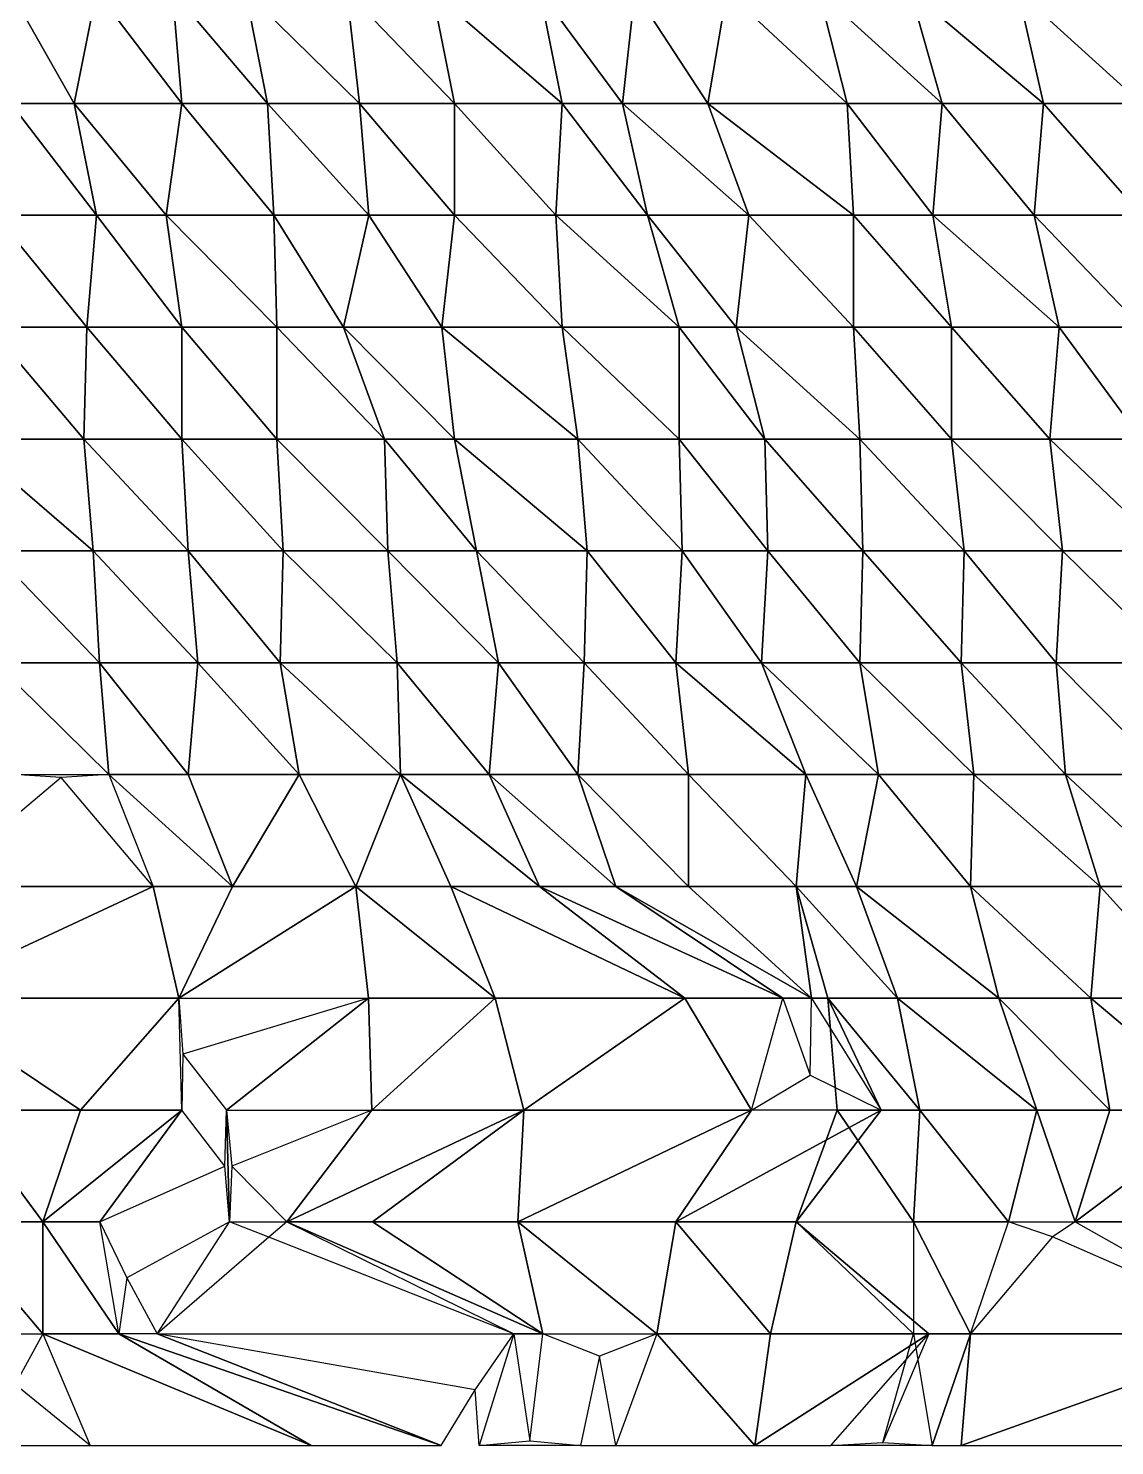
# Model space of a CAD drawing. Header units: metres. Extents: x -317 to 276, y -240 to 234.
# Drawn here: x -43.5 to 14.7, y -240 to -164 of the extents above; entities that cross this region are included whole.
import ezdxf

# ---------------------------------------------------------------- set-up
doc = ezdxf.new("R2010")
doc.units = ezdxf.units.M

msp = doc.modelspace()

# ---------------------------------------------------------------- linework, layer by layer
for points in [[(-44.453033, -162, -486.99585), (-41.04886, -168, -493.27948), (-39.86438, -162, -491.11133), (-39.86428, -161.9999, -491.11124)], [(-44.453033, -162, -486.99585), (-44.453033, -168, -486.99585), (-41.04886, -168, -493.27948), (-41.04876, -167.9999, -493.2794)], [(-39.86438, -162, -491.11133), (-41.04886, -168, -493.27948), (-35.275726, -168, -495.22684), (-35.275627, -167.9999, -495.22675)], [(-39.86438, -162, -491.11133), (-35.275726, -168, -495.22684), (-35.783356, -162, -496.15604), (-35.783257, -161.9999, -496.15594)], [(-35.783356, -162, -496.15604), (-30.687042, -168, -499.34235), (-31.871521, -162, -501.5105), (-31.871422, -161.9999, -501.5104)], [(-35.783356, -162, -496.15604), (-35.275726, -168, -495.22684), (-30.687042, -168, -499.34235), (-30.686943, -167.9999, -499.34225)], [(-31.871521, -162, -501.5105), (-25.75998, -168, -502.83838), (-26.436798, -162, -504.0773), (-26.436699, -161.9999, -504.0772)], [(-31.871521, -162, -501.5105), (-30.687042, -168, -499.34235), (-25.75998, -168, -502.83838), (-25.75988, -167.9999, -502.8383)], [(-26.436798, -162, -504.0773), (-20.663696, -168, -506.02466), (-21.848175, -162, -508.1928), (-21.848076, -161.9999, -508.19272)], [(-26.436798, -162, -504.0773), (-25.75998, -168, -502.83838), (-20.663696, -168, -506.02466), (-20.663597, -167.9999, -506.02457)], [(-21.848175, -162, -508.1928), (-14.890564, -168, -507.972), (-16.075043, -162, -510.14014), (-16.074944, -161.9999, -510.14005)], [(-21.848175, -162, -508.1928), (-20.663696, -168, -506.02466), (-14.890564, -168, -507.972), (-14.890464, -167.9999, -507.9719)], [(-16.075043, -162, -510.14014), (-11.655579, -168, -514.56537), (-10.978729, -162, -513.3264), (-10.978629, -161.9999, -513.3263)], [(-16.075043, -162, -510.14014), (-14.890564, -168, -507.972), (-11.655579, -168, -514.56537), (-11.655478, -167.9999, -514.56525)], [(-10.978729, -162, -513.3264), (-11.655579, -168, -514.56537), (-7.066956, -168, -518.68085), (-7.066855, -167.9999, -518.6807)], [(-10.978729, -162, -513.3264), (-7.066956, -168, -518.68085), (-6.051697, -162, -516.82245), (-6.051597, -161.9999, -516.8223)], [(-6.051697, -162, -516.82245), (-7.066956, -168, -518.68085), (0.398285, -168, -517.5309), (0.398385, -167.9999, -517.53076)], [(-6.051697, -162, -516.82245), (0.398285, -168, -517.5309), (-1.124603, -162, -520.3185), (-1.124503, -161.9999, -520.31836)], [(-1.124603, -162, -520.3185), (5.494568, -168, -520.71716), (3.80249, -162, -523.8145), (3.80259, -161.9999, -523.8144)], [(-1.124603, -162, -520.3185), (0.398285, -168, -517.5309), (5.494568, -168, -520.71716), (5.494668, -167.9999, -520.71704)], [(3.80249, -162, -523.8145), (10.929291, -168, -523.28394), (9.575623, -162, -525.76184), (9.575723, -161.9999, -525.7617)], [(3.80249, -162, -523.8145), (5.494568, -168, -520.71716), (10.929291, -168, -523.28394), (10.929391, -167.9999, -523.2838)], [(9.575623, -162, -525.76184), (16.194794, -168, -526.1605), (15.010315, -162, -528.3287), (15.010415, -161.9999, -528.32855)], [(9.575623, -162, -525.76184), (10.929291, -168, -523.28394), (16.194794, -168, -526.1605), (16.194893, -167.9999, -526.1604)], [(-44.453033, -168, -486.99585), (-45.299072, -174, -488.54453), (-39.86438, -174, -491.11133), (-39.86428, -173.9999, -491.11124)], [(-44.453033, -168, -486.99585), (-39.86438, -174, -491.11133), (-41.04886, -168, -493.27948), (-41.04876, -167.9999, -493.2794)], [(-41.04886, -168, -493.27948), (-36.121765, -174, -496.7755), (-35.275726, -168, -495.22684), (-35.275627, -167.9999, -495.22675)], [(-41.04886, -168, -493.27948), (-39.86438, -174, -491.11133), (-36.121765, -174, -496.7755), (-36.121666, -173.9999, -496.77542)], [(-35.275726, -168, -495.22684), (-36.121765, -174, -496.7755), (-30.348633, -174, -498.72287), (-30.348534, -173.9999, -498.72278)], [(-35.275726, -168, -495.22684), (-30.348633, -174, -498.72287), (-30.687042, -168, -499.34235), (-30.686943, -167.9999, -499.34225)], [(-30.687042, -168, -499.34235), (-25.25235, -174, -501.90915), (-25.75998, -168, -502.83838), (-25.75988, -167.9999, -502.8383)], [(-30.687042, -168, -499.34235), (-30.348633, -174, -498.72287), (-25.25235, -174, -501.90915), (-25.25225, -173.9999, -501.90906)], [(-25.75998, -168, -502.83838), (-20.663696, -174, -506.02466), (-20.663696, -168, -506.02466), (-20.663597, -167.9999, -506.02457)], [(-25.75998, -168, -502.83838), (-25.25235, -174, -501.90915), (-20.663696, -174, -506.02466), (-20.663597, -173.9999, -506.02457)], [(-20.663696, -168, -506.02466), (-15.229004, -174, -508.59146), (-14.890564, -168, -507.972), (-14.890464, -167.9999, -507.9719)], [(-20.663696, -168, -506.02466), (-20.663696, -174, -506.02466), (-15.229004, -174, -508.59146), (-15.228904, -173.9999, -508.59137)], [(-14.890564, -168, -507.972), (-15.229004, -174, -508.59146), (-10.30191, -174, -512.08746), (-10.30181, -173.9999, -512.08734)], [(-14.890564, -168, -507.972), (-10.30191, -174, -512.08746), (-11.655579, -168, -514.56537), (-11.655478, -167.9999, -514.56525)], [(-11.655579, -168, -514.56537), (-4.867218, -174, -514.6543), (-7.066956, -168, -518.68085), (-7.066855, -167.9999, -518.6807)], [(-11.655579, -168, -514.56537), (-10.30191, -174, -512.08746), (-4.867218, -174, -514.6543), (-4.867118, -173.9999, -514.6542)], [(-7.066956, -168, -518.68085), (0.736694, -174, -516.9114), (0.398285, -168, -517.5309), (0.398385, -167.9999, -517.53076)], [(-7.066956, -168, -518.68085), (-4.867218, -174, -514.6543), (0.736694, -174, -516.9114), (0.736794, -173.9999, -516.91125)], [(0.398285, -168, -517.5309), (4.986938, -174, -521.64636), (5.494568, -168, -520.71716), (5.494668, -167.9999, -520.71704)], [(0.398285, -168, -517.5309), (0.736694, -174, -516.9114), (4.986938, -174, -521.64636), (4.987039, -173.9999, -521.64624)], [(5.494568, -168, -520.71716), (4.986938, -174, -521.64636), (10.421661, -174, -524.21313), (10.421762, -173.9999, -524.213)], [(5.494568, -168, -520.71716), (10.421661, -174, -524.21313), (10.929291, -168, -523.28394), (10.929391, -167.9999, -523.2838)], [(10.929291, -168, -523.28394), (10.421661, -174, -524.21313), (16.194794, -174, -526.1605), (16.194893, -173.9999, -526.1604)], [(10.929291, -168, -523.28394), (16.194794, -174, -526.1605), (16.194794, -168, -526.1605), (16.194893, -167.9999, -526.1604)], [(-45.299072, -174, -488.54453), (-45.637512, -180, -489.164), (-40.37201, -180, -492.04053), (-40.37191, -179.9999, -492.04044)], [(-45.299072, -174, -488.54453), (-40.37201, -180, -492.04053), (-39.86438, -174, -491.11133), (-39.86428, -173.9999, -491.11124)], [(-39.86438, -174, -491.11133), (-40.37201, -180, -492.04053), (-35.275726, -180, -495.22684), (-35.275627, -179.9999, -495.22675)], [(-39.86438, -174, -491.11133), (-35.275726, -180, -495.22684), (-36.121765, -174, -496.7755), (-36.121666, -173.9999, -496.77542)], [(-36.121765, -174, -496.7755), (-30.179413, -180, -498.41312), (-30.348633, -174, -498.72287), (-30.348534, -173.9999, -498.72278)], [(-36.121765, -174, -496.7755), (-35.275726, -180, -495.22684), (-30.179413, -180, -498.41312), (-30.179314, -179.9999, -498.41302)], [(-30.348633, -174, -498.72287), (-26.606018, -180, -504.38702), (-25.25235, -174, -501.90915), (-25.25225, -173.9999, -501.90906)], [(-30.348633, -174, -498.72287), (-30.179413, -180, -498.41312), (-26.606018, -180, -504.38702), (-26.605919, -179.9999, -504.38693)], [(-25.25235, -174, -501.90915), (-26.606018, -180, -504.38702), (-21.340546, -180, -507.2636), (-21.340446, -179.9999, -507.26352)], [(-25.25235, -174, -501.90915), (-21.340546, -180, -507.2636), (-20.663696, -174, -506.02466), (-20.663597, -173.9999, -506.02457)], [(-20.663696, -174, -506.02466), (-21.340546, -180, -507.2636), (-14.890564, -180, -507.972), (-14.890464, -179.9999, -507.9719)], [(-20.663696, -174, -506.02466), (-14.890564, -180, -507.972), (-15.229004, -174, -508.59146), (-15.228904, -173.9999, -508.59137)], [(-15.229004, -174, -508.59146), (-8.609802, -180, -508.9901), (-10.30191, -174, -512.08746), (-10.30181, -173.9999, -512.08734)], [(-15.229004, -174, -508.59146), (-14.890564, -180, -507.972), (-8.609802, -180, -508.9901), (-8.609702, -179.9999, -508.99002)], [(-10.30191, -174, -512.08746), (-5.544067, -180, -515.89325), (-4.867218, -174, -514.6543), (-4.867118, -173.9999, -514.6542)], [(-10.30191, -174, -512.08746), (-8.609802, -180, -508.9901), (-5.544067, -180, -515.89325), (-5.543967, -179.9999, -515.8931)], [(-4.867218, -174, -514.6543), (-5.544067, -180, -515.89325), (0.736694, -180, -516.9114), (0.736794, -179.9999, -516.91125)], [(-4.867218, -174, -514.6543), (0.736694, -180, -516.9114), (0.736694, -174, -516.9114), (0.736794, -173.9999, -516.91125)], [(0.736694, -174, -516.9114), (6.002197, -180, -519.78796), (4.986938, -174, -521.64636), (4.987039, -173.9999, -521.64624)], [(0.736694, -174, -516.9114), (0.736694, -180, -516.9114), (6.002197, -180, -519.78796), (6.002297, -179.9999, -519.78784)], [(4.986938, -174, -521.64636), (11.77533, -180, -521.7353), (10.421661, -174, -524.21313), (10.421762, -173.9999, -524.213)], [(4.986938, -174, -521.64636), (6.002197, -180, -519.78796), (11.77533, -180, -521.7353), (11.77543, -179.9999, -521.73517)], [(10.421661, -174, -524.21313), (16.194794, -180, -526.1605), (16.194794, -174, -526.1605), (16.194893, -173.9999, -526.1604)], [(10.421661, -174, -524.21313), (11.77533, -180, -521.7353), (16.194794, -180, -526.1605), (16.194893, -179.9999, -526.1604)], [(-45.637512, -180, -489.164), (-46.99118, -186, -491.64188), (-40.54123, -186, -492.35028), (-40.54113, -185.9999, -492.3502)], [(-45.637512, -180, -489.164), (-40.54123, -186, -492.35028), (-40.37201, -180, -492.04053), (-40.37191, -179.9999, -492.04044)], [(-40.37201, -180, -492.04053), (-40.54123, -186, -492.35028), (-35.275726, -186, -495.22684), (-35.275627, -185.9999, -495.22675)], [(-40.37201, -180, -492.04053), (-35.275726, -186, -495.22684), (-35.275726, -180, -495.22684), (-35.275627, -179.9999, -495.22675)], [(-35.275726, -180, -495.22684), (-30.179413, -186, -498.41312), (-30.179413, -180, -498.41312), (-30.179314, -179.9999, -498.41302)], [(-35.275726, -180, -495.22684), (-35.275726, -186, -495.22684), (-30.179413, -186, -498.41312), (-30.179314, -185.9999, -498.41302)], [(-30.179413, -180, -498.41312), (-24.406311, -186, -500.36047), (-26.606018, -180, -504.38702), (-26.605919, -179.9999, -504.38693)], [(-30.179413, -180, -498.41312), (-30.179413, -186, -498.41312), (-24.406311, -186, -500.36047), (-24.406212, -185.9999, -500.36038)], [(-26.606018, -180, -504.38702), (-20.663696, -186, -506.02466), (-21.340546, -180, -507.2636), (-21.340446, -179.9999, -507.26352)], [(-26.606018, -180, -504.38702), (-24.406311, -186, -500.36047), (-20.663696, -186, -506.02466), (-20.663597, -185.9999, -506.02457)], [(-21.340546, -180, -507.2636), (-14.044525, -186, -506.4233), (-14.890564, -180, -507.972), (-14.890464, -179.9999, -507.9719)], [(-21.340546, -180, -507.2636), (-20.663696, -186, -506.02466), (-14.044525, -186, -506.4233), (-14.044425, -185.9999, -506.42322)], [(-14.890564, -180, -507.972), (-8.609802, -186, -508.9901), (-8.609802, -180, -508.9901), (-8.609702, -179.9999, -508.99002)], [(-14.890564, -180, -507.972), (-14.044525, -186, -506.4233), (-8.609802, -186, -508.9901), (-8.609702, -185.9999, -508.99002)], [(-8.609802, -180, -508.9901), (-4.021179, -186, -513.10565), (-5.544067, -180, -515.89325), (-5.543967, -179.9999, -515.8931)], [(-8.609802, -180, -508.9901), (-8.609802, -186, -508.9901), (-4.021179, -186, -513.10565), (-4.021079, -185.9999, -513.1055)], [(-5.544067, -180, -515.89325), (1.075104, -186, -516.29193), (0.736694, -180, -516.9114), (0.736794, -179.9999, -516.91125)], [(-5.544067, -180, -515.89325), (-4.021179, -186, -513.10565), (1.075104, -186, -516.29193), (1.075204, -185.9999, -516.2918)], [(0.736694, -180, -516.9114), (6.002197, -186, -519.78796), (6.002197, -180, -519.78796), (6.002297, -179.9999, -519.78784)], [(0.736694, -180, -516.9114), (1.075104, -186, -516.29193), (6.002197, -186, -519.78796), (6.002297, -185.9999, -519.78784)], [(6.002197, -180, -519.78796), (11.2677, -186, -522.6645), (11.77533, -180, -521.7353), (11.77543, -179.9999, -521.73517)], [(6.002197, -180, -519.78796), (6.002197, -186, -519.78796), (11.2677, -186, -522.6645), (11.2678, -185.9999, -522.66437)], [(11.77533, -180, -521.7353), (11.2677, -186, -522.6645), (16.194794, -186, -526.1605), (16.194893, -185.9999, -526.1604)], [(11.77533, -180, -521.7353), (16.194794, -186, -526.1605), (16.194794, -180, -526.1605), (16.194893, -179.9999, -526.1604)], [(-46.99118, -186, -491.64188), (-40.0336, -192, -491.42108), (-40.54123, -186, -492.35028), (-40.54113, -185.9999, -492.3502)], [(-46.99118, -186, -491.64188), (-45.468292, -192, -488.85425), (-40.0336, -192, -491.42108), (-40.0335, -191.9999, -491.421)], [(-40.54123, -186, -492.35028), (-34.937317, -192, -494.60736), (-35.275726, -186, -495.22684), (-35.275627, -185.9999, -495.22675)], [(-40.54123, -186, -492.35028), (-40.0336, -192, -491.42108), (-34.937317, -192, -494.60736), (-34.937218, -191.9999, -494.60727)], [(-35.275726, -186, -495.22684), (-29.841003, -192, -497.79364), (-30.179413, -186, -498.41312), (-30.179314, -185.9999, -498.41302)], [(-35.275726, -186, -495.22684), (-34.937317, -192, -494.60736), (-29.841003, -192, -497.79364), (-29.840904, -191.9999, -497.79355)], [(-30.179413, -186, -498.41312), (-24.237091, -192, -500.05072), (-24.406311, -186, -500.36047), (-24.406212, -185.9999, -500.36038)], [(-30.179413, -186, -498.41312), (-29.841003, -192, -497.79364), (-24.237091, -192, -500.05072), (-24.236992, -191.9999, -500.05063)], [(-24.406311, -186, -500.36047), (-19.479248, -192, -503.8565), (-20.663696, -186, -506.02466), (-20.663597, -185.9999, -506.02457)], [(-24.406311, -186, -500.36047), (-24.237091, -192, -500.05072), (-19.479248, -192, -503.8565), (-19.479149, -191.9999, -503.8564)], [(-20.663696, -186, -506.02466), (-13.536896, -192, -505.4941), (-14.044525, -186, -506.4233), (-14.044425, -185.9999, -506.42322)], [(-20.663696, -186, -506.02466), (-19.479248, -192, -503.8565), (-13.536896, -192, -505.4941), (-13.536796, -191.9999, -505.49402)], [(-14.044525, -186, -506.4233), (-8.440613, -192, -508.6804), (-8.609802, -186, -508.9901), (-8.609702, -185.9999, -508.99002)], [(-14.044525, -186, -506.4233), (-13.536896, -192, -505.4941), (-8.440613, -192, -508.6804), (-8.440513, -191.9999, -508.6803)], [(-8.609802, -186, -508.9901), (-3.851959, -192, -512.7959), (-4.021179, -186, -513.10565), (-4.021079, -185.9999, -513.1055)], [(-8.609802, -186, -508.9901), (-8.440613, -192, -508.6804), (-3.851959, -192, -512.7959), (-3.851859, -191.9999, -512.7958)], [(-4.021179, -186, -513.10565), (1.244324, -192, -515.9822), (1.075104, -186, -516.29193), (1.075204, -185.9999, -516.2918)], [(-4.021179, -186, -513.10565), (-3.851959, -192, -512.7959), (1.244324, -192, -515.9822), (1.244424, -191.9999, -515.98206)], [(1.075104, -186, -516.29193), (6.679047, -192, -518.549), (6.002197, -186, -519.78796), (6.002297, -185.9999, -519.78784)], [(1.075104, -186, -516.29193), (1.244324, -192, -515.9822), (6.679047, -192, -518.549), (6.679147, -191.9999, -518.5489)], [(6.002197, -186, -519.78796), (11.94455, -192, -521.42554), (11.2677, -186, -522.6645), (11.2678, -185.9999, -522.66437)], [(6.002197, -186, -519.78796), (6.679047, -192, -518.549), (11.94455, -192, -521.42554), (11.94465, -191.9999, -521.4254)], [(11.2677, -186, -522.6645), (17.548462, -192, -523.6826), (16.194794, -186, -526.1605), (16.194893, -185.9999, -526.1604)], [(11.2677, -186, -522.6645), (11.94455, -192, -521.42554), (17.548462, -192, -523.6826), (17.548561, -191.9999, -523.6825)], [(-45.468292, -192, -488.85425), (-39.69519, -198, -490.8016), (-40.0336, -192, -491.42108), (-40.0335, -191.9999, -491.421)], [(-45.468292, -192, -488.85425), (-45.299072, -198, -488.54453), (-39.69519, -198, -490.8016), (-39.69509, -197.9999, -490.8015)], [(-40.0336, -192, -491.42108), (-34.429688, -198, -493.67816), (-34.937317, -192, -494.60736), (-34.937218, -191.9999, -494.60727)], [(-40.0336, -192, -491.42108), (-39.69519, -198, -490.8016), (-34.429688, -198, -493.67816), (-34.42959, -197.9999, -493.67807)], [(-34.937317, -192, -494.60736), (-30.010223, -198, -498.1034), (-29.841003, -192, -497.79364), (-29.840904, -191.9999, -497.79355)], [(-34.937317, -192, -494.60736), (-34.429688, -198, -493.67816), (-30.010223, -198, -498.1034), (-30.010124, -197.9999, -498.1033)], [(-29.841003, -192, -497.79364), (-30.010223, -198, -498.1034), (-23.729462, -198, -499.12152), (-23.729362, -197.9999, -499.12143)], [(-29.841003, -192, -497.79364), (-23.729462, -198, -499.12152), (-24.237091, -192, -500.05072), (-24.236992, -191.9999, -500.05063)], [(-24.237091, -192, -500.05072), (-18.29477, -198, -501.68835), (-19.479248, -192, -503.8565), (-19.479149, -191.9999, -503.8564)], [(-24.237091, -192, -500.05072), (-23.729462, -198, -499.12152), (-18.29477, -198, -501.68835), (-18.29467, -197.9999, -501.68826)], [(-19.479248, -192, -503.8565), (-13.706116, -198, -505.80383), (-13.536896, -192, -505.4941), (-13.536796, -191.9999, -505.49402)], [(-19.479248, -192, -503.8565), (-18.29477, -198, -501.68835), (-13.706116, -198, -505.80383), (-13.706016, -197.9999, -505.80374)], [(-13.536896, -192, -505.4941), (-13.706116, -198, -505.80383), (-8.779022, -198, -509.29987), (-8.778922, -197.9999, -509.29977)], [(-13.536896, -192, -505.4941), (-8.779022, -198, -509.29987), (-8.440613, -192, -508.6804), (-8.440513, -191.9999, -508.6803)], [(-8.440613, -192, -508.6804), (-8.779022, -198, -509.29987), (-4.190399, -198, -513.41534), (-4.190299, -197.9999, -513.4152)], [(-8.440613, -192, -508.6804), (-4.190399, -198, -513.41534), (-3.851959, -192, -512.7959), (-3.851859, -191.9999, -512.7958)], [(-3.851959, -192, -512.7959), (-4.190399, -198, -513.41534), (1.075104, -198, -516.29193), (1.075204, -197.9999, -516.2918)], [(-3.851959, -192, -512.7959), (1.075104, -198, -516.29193), (1.244324, -192, -515.9822), (1.244424, -191.9999, -515.98206)], [(1.244324, -192, -515.9822), (1.075104, -198, -516.29193), (6.509827, -198, -518.85876), (6.509927, -197.9999, -518.85864)], [(1.244324, -192, -515.9822), (6.509827, -198, -518.85876), (6.679047, -192, -518.549), (6.679147, -191.9999, -518.5489)], [(6.679047, -192, -518.549), (6.509827, -198, -518.85876), (11.60611, -198, -522.04504), (11.60621, -197.9999, -522.0449)], [(6.679047, -192, -518.549), (11.60611, -198, -522.04504), (11.94455, -192, -521.42554), (11.94465, -191.9999, -521.4254)], [(11.94455, -192, -521.42554), (11.60611, -198, -522.04504), (18.056091, -198, -522.7534), (18.05619, -197.9999, -522.7533)], [(11.94455, -192, -521.42554), (18.056091, -198, -522.7534), (17.548462, -192, -523.6826), (17.548561, -191.9999, -523.6825)], [(-45.299072, -198, -488.54453), (-39.18756, -204, -489.8724), (-39.69519, -198, -490.8016), (-39.69509, -197.9999, -490.8015)], [(-45.299072, -198, -488.54453), (-44.283813, -204, -486.68613), (-39.18756, -204, -489.8724), (-39.18746, -203.9999, -489.8723)], [(-39.69519, -198, -490.8016), (-34.937317, -204, -494.60736), (-34.429688, -198, -493.67816), (-34.42959, -197.9999, -493.67807)], [(-39.69519, -198, -490.8016), (-39.18756, -204, -489.8724), (-34.937317, -204, -494.60736), (-34.937218, -203.9999, -494.60727)], [(-34.429688, -198, -493.67816), (-34.937317, -204, -494.60736), (-28.994965, -204, -496.245), (-28.994865, -203.9999, -496.2449)], [(-34.429688, -198, -493.67816), (-28.994965, -204, -496.245), (-30.010223, -198, -498.1034), (-30.010124, -197.9999, -498.1033)], [(-30.010223, -198, -498.1034), (-23.560242, -204, -498.8118), (-23.729462, -198, -499.12152), (-23.729362, -197.9999, -499.12143)], [(-30.010223, -198, -498.1034), (-28.994965, -204, -496.245), (-23.560242, -204, -498.8118), (-23.560143, -203.9999, -498.8117)], [(-23.729462, -198, -499.12152), (-18.802399, -204, -502.61755), (-18.29477, -198, -501.68835), (-18.29467, -197.9999, -501.68826)], [(-23.729462, -198, -499.12152), (-23.560242, -204, -498.8118), (-18.802399, -204, -502.61755), (-18.8023, -203.9999, -502.61746)], [(-18.29477, -198, -501.68835), (-18.802399, -204, -502.61755), (-14.044525, -204, -506.4233), (-14.044425, -203.9999, -506.42322)], [(-18.29477, -198, -501.68835), (-14.044525, -204, -506.4233), (-13.706116, -198, -505.80383), (-13.706016, -197.9999, -505.80374)], [(-13.706116, -198, -505.80383), (-14.044525, -204, -506.4233), (-8.102203, -204, -508.0609), (-8.102103, -203.9999, -508.06082)], [(-13.706116, -198, -505.80383), (-8.102203, -204, -508.0609), (-8.779022, -198, -509.29987), (-8.778922, -197.9999, -509.29977)], [(-8.779022, -198, -509.29987), (-1.821472, -204, -509.07907), (-4.190399, -198, -513.41534), (-4.190299, -197.9999, -513.4152)], [(-8.779022, -198, -509.29987), (-8.102203, -204, -508.0609), (-1.821472, -204, -509.07907), (-1.821372, -203.9999, -509.07898)], [(-4.190399, -198, -513.41534), (2.090362, -204, -514.4335), (1.075104, -198, -516.29193), (1.075204, -197.9999, -516.2918)], [(-4.190399, -198, -513.41534), (-1.821472, -204, -509.07907), (2.090362, -204, -514.4335), (2.090462, -203.9999, -514.43335)], [(1.075104, -198, -516.29193), (7.186646, -204, -517.6198), (6.509827, -198, -518.85876), (6.509927, -197.9999, -518.85864)], [(1.075104, -198, -516.29193), (2.090362, -204, -514.4335), (7.186646, -204, -517.6198), (7.186746, -203.9999, -517.6197)], [(6.509827, -198, -518.85876), (12.113739, -204, -521.11584), (11.60611, -198, -522.04504), (11.60621, -197.9999, -522.0449)], [(6.509827, -198, -518.85876), (7.186646, -204, -517.6198), (12.113739, -204, -521.11584), (12.113839, -203.9999, -521.1157)], [(11.60611, -198, -522.04504), (17.548462, -204, -523.6826), (18.056091, -198, -522.7534), (18.05619, -197.9999, -522.7533)], [(11.60611, -198, -522.04504), (12.113739, -204, -521.11584), (17.548462, -204, -523.6826), (17.548561, -203.9999, -523.6825)], [(-41.761078, -204.15, -488.32574), (-48.683258, -210, -494.73923), (-36.818634, -210, -485.5361), (-36.818535, -209.9999, -485.536)], [(-39.18756, -204, -489.8724), (-41.761078, -204.15, -488.32574), (-44.283813, -204, -486.68613), (-44.283714, -203.9999, -486.68604)], [(-39.18756, -204, -489.8724), (-32.56839, -210, -490.2711), (-34.937317, -204, -494.60736), (-34.937218, -203.9999, -494.60727)], [(-39.18756, -204, -489.8724), (-36.818634, -210, -485.5361), (-32.56839, -210, -490.2711), (-32.56829, -209.9999, -490.271)], [(-28.994965, -204, -496.245), (-34.937317, -204, -494.60736), (-32.56839, -210, -490.2711), (-32.56829, -209.9999, -490.271)], [(-28.994965, -204, -496.245), (-32.56839, -210, -490.2711), (-25.949219, -210, -490.66974), (-25.94912, -209.9999, -490.66965)], [(-23.560242, -204, -498.8118), (-28.994965, -204, -496.245), (-25.949219, -210, -490.66974), (-25.94912, -209.9999, -490.66965)], [(-23.560242, -204, -498.8118), (-25.949219, -210, -490.66974), (-20.852905, -210, -493.85605), (-20.852806, -209.9999, -493.85596)], [(-23.560242, -204, -498.8118), (-16.095062, -210, -497.6618), (-18.802399, -204, -502.61755), (-18.8023, -203.9999, -502.61746)], [(-23.560242, -204, -498.8118), (-20.852905, -210, -493.85605), (-16.095062, -210, -497.6618), (-16.094963, -209.9999, -497.6617)], [(-18.802399, -204, -502.61755), (-12.014038, -210, -502.70648), (-14.044525, -204, -506.4233), (-14.044425, -203.9999, -506.42322)], [(-18.802399, -204, -502.61755), (-16.095062, -210, -497.6618), (-12.014038, -210, -502.70648), (-12.013938, -209.9999, -502.7064)], [(-14.044525, -204, -506.4233), (-8.102203, -210, -508.0609), (-8.102203, -204, -508.0609), (-8.102103, -203.9999, -508.06082)], [(-14.044525, -204, -506.4233), (-12.014038, -210, -502.70648), (-8.102203, -210, -508.0609), (-8.102103, -209.9999, -508.06082)], [(-8.102203, -204, -508.0609), (-2.329102, -210, -510.00827), (-1.821472, -204, -509.07907), (-1.821372, -203.9999, -509.07898)], [(-8.102203, -204, -508.0609), (-8.102203, -210, -508.0609), (-2.329102, -210, -510.00827), (-2.329002, -209.9999, -510.00818)], [(-1.821472, -204, -509.07907), (-2.329102, -210, -510.00827), (0.905914, -210, -516.6017), (0.906014, -209.9999, -516.60156)], [(-1.821472, -204, -509.07907), (0.905914, -210, -516.6017), (2.090362, -204, -514.4335), (2.090462, -203.9999, -514.43335)], [(2.090362, -204, -514.4335), (0.905914, -210, -516.6017), (7.017456, -210, -517.92957), (7.017556, -209.9999, -517.92944)], [(2.090362, -204, -514.4335), (7.017456, -210, -517.92957), (7.186646, -204, -517.6198), (7.186746, -203.9999, -517.6197)], [(7.186646, -204, -517.6198), (7.017456, -210, -517.92957), (13.975037, -210, -517.70874), (13.975137, -209.9999, -517.7086)], [(7.186646, -204, -517.6198), (13.975037, -210, -517.70874), (12.113739, -204, -521.11584), (12.113839, -203.9999, -521.1157)], [(12.113739, -204, -521.11584), (18.56372, -210, -521.8242), (17.548462, -204, -523.6826), (17.548561, -203.9999, -523.6825)], [(12.113739, -204, -521.11584), (13.975037, -210, -517.70874), (18.56372, -210, -521.8242), (18.56382, -209.9999, -521.8241)], [(-48.683258, -210, -494.73923), (-49.678497, -216, -509.076), (-36.818634, -210, -485.5361), (-36.818535, -209.9999, -485.536)], [(-36.818634, -210, -485.5361), (-49.678497, -216, -509.076), (-35.444916, -216, -495.53656), (-35.444817, -215.9999, -495.53647)], [(-36.818634, -210, -485.5361), (-35.444916, -216, -495.53656), (-32.56839, -210, -490.2711), (-32.56829, -209.9999, -490.271)], [(-35.444916, -216, -495.53656), (-25.27237, -216, -489.43082), (-25.949219, -210, -490.66974), (-25.94912, -209.9999, -490.66965)], [(-35.444916, -216, -495.53656), (-25.949219, -210, -490.66974), (-32.56839, -210, -490.2711), (-32.56829, -209.9999, -490.271)], [(-25.949219, -210, -490.66974), (-18.483978, -216, -489.51978), (-20.852905, -210, -493.85605), (-20.852806, -209.9999, -493.85596)], [(-25.949219, -210, -490.66974), (-25.27237, -216, -489.43082), (-18.483978, -216, -489.51978), (-18.48388, -215.9999, -489.51968)], [(-8.311462, -216, -483.414), (-16.095062, -210, -497.6618), (-20.852905, -210, -493.85605), (-20.852806, -209.9999, -493.85596)], [(-8.311462, -216, -483.414), (-20.852905, -210, -493.85605), (-18.483978, -216, -489.51978), (-18.48388, -215.9999, -489.51968)], [(-3.045959, -216, -486.29053), (-12.014038, -210, -502.70648), (-16.095062, -210, -497.6618), (-16.094963, -209.9999, -497.6617)], [(-3.045959, -216, -486.29053), (-16.095062, -210, -497.6618), (-8.311462, -216, -483.414), (-8.311362, -215.9999, -483.4139)], [(-1.503052, -216, -495.98126), (-8.102203, -210, -508.0609), (-12.014038, -210, -502.70648), (-12.013938, -209.9999, -502.7064)], [(-1.503052, -216, -495.98126), (-12.014038, -210, -502.70648), (-3.045959, -216, -486.29053), (-3.04586, -215.9999, -486.29044)], [(-2.329102, -210, -510.00827), (-8.102203, -210, -508.0609), (-1.503052, -216, -495.98126), (-1.502952, -215.9999, -495.98117)], [(-2.329102, -210, -510.00827), (3.105621, -216, -512.5751), (0.905914, -210, -516.6017), (0.906014, -209.9999, -516.60156)], [(-2.329102, -210, -510.00827), (-1.503052, -216, -495.98126), (-0.636993, -216, -506.91092), (-0.636893, -215.9999, -506.91083)], [(-2.329102, -210, -510.00827), (-0.636993, -216, -506.91092), (3.105621, -216, -512.5751), (3.105721, -215.9999, -512.57495)], [(0.905914, -210, -516.6017), (8.540344, -216, -515.1419), (7.017456, -210, -517.92957), (7.017556, -209.9999, -517.92944)], [(0.905914, -210, -516.6017), (3.105621, -216, -512.5751), (8.540344, -216, -515.1419), (8.540444, -215.9999, -515.1418)], [(7.017456, -210, -517.92957), (13.467407, -216, -518.63794), (13.975037, -210, -517.70874), (13.975137, -209.9999, -517.7086)], [(7.017456, -210, -517.92957), (8.540344, -216, -515.1419), (13.467407, -216, -518.63794), (13.467507, -215.9999, -518.6378)], [(13.975037, -210, -517.70874), (13.467407, -216, -518.63794), (19.40976, -216, -520.2755), (19.409859, -215.9999, -520.2754)], [(13.975037, -210, -517.70874), (19.40976, -216, -520.2755), (18.56372, -210, -521.8242), (18.56382, -209.9999, -521.8241)], [(-40.71042, -222, -492.66), (-35.444916, -216, -495.53656), (-49.678497, -216, -509.076), (-49.6784, -215.9999, -509.0759)], [(-49.678497, -216, -509.076), (-47.1604, -222, -491.95163), (-40.71042, -222, -492.66), (-40.71032, -221.9999, -492.6599)], [(-40.71042, -222, -492.66), (-35.275726, -222, -495.22684), (-35.444916, -216, -495.53656), (-35.444817, -215.9999, -495.53647)], [(-35.275726, -222, -495.22684), (-35.444916, -216, -495.53656), (-35.223785, -219, -495.40384), (-35.223686, -218.9999, -495.40375)], [(-25.27237, -216, -489.43082), (-35.223785, -219, -495.40384), (-32.88678, -222, -503.3689), (-32.88668, -221.9999, -503.3688)], [(-25.27237, -216, -489.43082), (-32.88678, -222, -503.3689), (-25.08313, -222, -501.59943), (-25.08303, -221.9999, -501.59933)], [(-25.27237, -216, -489.43082), (-25.08313, -222, -501.59943), (-18.483978, -216, -489.51978), (-18.48388, -215.9999, -489.51968)], [(-18.483978, -216, -489.51978), (-25.08313, -222, -501.59943), (-16.941101, -222, -499.21048), (-16.941002, -221.9999, -499.2104)], [(-18.483978, -216, -489.51978), (-16.941101, -222, -499.21048), (-8.311462, -216, -483.414), (-8.311362, -215.9999, -483.4139)], [(-8.311462, -216, -483.414), (-16.941101, -222, -499.21048), (-4.738037, -222, -489.38788), (-4.737937, -221.9999, -489.3878)], [(-8.311462, -216, -483.414), (-4.738037, -222, -489.38788), (-3.045959, -216, -486.29053), (-3.04586, -215.9999, -486.29044)], [(-3.045959, -216, -486.29053), (-1.576508, -220.125, -489.85825), (-1.503052, -216, -495.98126), (-1.502952, -215.9999, -495.98117)], [(2.219543, -222, -489.16708), (-0.636993, -216, -506.91092), (-1.503052, -216, -495.98126), (-1.502952, -215.9999, -495.98117)], [(2.219543, -222, -489.16708), (-0.129364, -222, -505.98172), (-0.636993, -216, -506.91092), (-0.636893, -215.9999, -506.91083)], [(-0.636993, -216, -506.91092), (4.29007, -222, -510.40695), (3.105621, -216, -512.5751), (3.105721, -215.9999, -512.57495)], [(-0.636993, -216, -506.91092), (-0.129364, -222, -505.98172), (4.29007, -222, -510.40695), (4.29017, -221.9999, -510.40686)], [(3.105621, -216, -512.5751), (10.570831, -222, -511.4251), (8.540344, -216, -515.1419), (8.540444, -215.9999, -515.1418)], [(3.105621, -216, -512.5751), (4.29007, -222, -510.40695), (10.570831, -222, -511.4251), (10.570931, -221.9999, -511.42502)], [(8.540344, -216, -515.1419), (14.482666, -222, -516.77954), (13.467407, -216, -518.63794), (13.467507, -215.9999, -518.6378)], [(8.540344, -216, -515.1419), (10.570831, -222, -511.4251), (14.482666, -222, -516.77954), (14.482766, -221.9999, -516.7794)], [(13.467407, -216, -518.63794), (20.594238, -222, -518.1074), (19.40976, -216, -520.2755), (19.409859, -215.9999, -520.2754)], [(13.467407, -216, -518.63794), (14.482666, -222, -516.77954), (20.594238, -222, -518.1074), (20.594337, -221.9999, -518.1073)], [(-1.576508, -220.125, -489.85825), (2.219543, -222, -489.16708), (-4.738037, -222, -489.38788), (-4.737937, -221.9999, -489.3878)], [(-47.1604, -222, -491.95163), (-47.83722, -228, -493.19055), (-42.740936, -228, -496.37683), (-42.740837, -227.9999, -496.37674)], [(-47.1604, -222, -491.95163), (-42.740936, -228, -496.37683), (-40.71042, -222, -492.66), (-40.71032, -221.9999, -492.6599)], [(-42.740936, -228, -496.37683), (-39.67517, -228, -503.27994), (-35.275726, -222, -495.22684), (-35.275627, -221.9999, -495.22675)], [(-42.740936, -228, -496.37683), (-35.275726, -222, -495.22684), (-40.71042, -222, -492.66), (-40.71032, -221.9999, -492.6599)], [(-35.275726, -222, -495.22684), (-39.67517, -228, -503.27994), (-32.97525, -225, -503.06735), (-32.97515, -224.9999, -503.06726)], [(-32.71756, -228, -503.05914), (-32.97525, -225, -503.06735), (-32.88678, -222, -503.3689), (-32.88668, -221.9999, -503.3688)], [(-32.71756, -228, -503.05914), (-32.88678, -222, -503.3689), (-32.608063, -225, -503.3057), (-32.607964, -224.9999, -503.3056)], [(-25.08313, -222, -501.59943), (-32.608063, -225, -503.3057), (-29.651764, -228, -509.96225), (-29.651665, -227.9999, -509.96216)], [(-29.651764, -228, -509.96225), (-25.06314, -228, -514.07776), (-16.941101, -222, -499.21048), (-16.941002, -221.9999, -499.2104)], [(-29.651764, -228, -509.96225), (-16.941101, -222, -499.21048), (-25.08313, -222, -501.59943), (-25.08303, -221.9999, -501.59933)], [(-16.941101, -222, -499.21048), (-25.06314, -228, -514.07776), (-17.259491, -228, -512.3083), (-17.259392, -227.9999, -512.30817)], [(-16.941101, -222, -499.21048), (-17.259491, -228, -512.3083), (-4.738037, -222, -489.38788), (-4.737937, -221.9999, -489.3878)], [(-4.738037, -222, -489.38788), (-17.259491, -228, -512.3083), (-8.779022, -228, -509.29987), (-8.778922, -227.9999, -509.29977)], [(-4.738037, -222, -489.38788), (-8.779022, -228, -509.29987), (2.219543, -222, -489.16708), (2.219643, -221.9999, -489.167)], [(2.219543, -222, -489.16708), (-8.779022, -228, -509.29987), (-2.329102, -228, -510.00827), (-2.329002, -227.9999, -510.00818)], [(2.219543, -222, -489.16708), (-2.329102, -228, -510.00827), (-0.129364, -222, -505.98172), (-0.129264, -221.9999, -505.98163)], [(-0.129364, -222, -505.98172), (-2.329102, -228, -510.00827), (3.95166, -228, -511.02643), (3.95176, -227.9999, -511.02634)], [(-0.129364, -222, -505.98172), (3.95166, -228, -511.02643), (4.29007, -222, -510.40695), (4.29017, -221.9999, -510.40686)], [(4.29007, -222, -510.40695), (3.95166, -228, -511.02643), (9.047943, -228, -514.2127), (9.048043, -227.9999, -514.2126)], [(4.29007, -222, -510.40695), (9.047943, -228, -514.2127), (10.570831, -222, -511.4251), (10.570931, -221.9999, -511.42502)], [(10.570831, -222, -511.4251), (9.047943, -228, -514.2127), (12.621368, -228, -520.1866), (12.621469, -227.9999, -520.18646)], [(10.570831, -222, -511.4251), (12.621368, -228, -520.1866), (14.482666, -222, -516.77954), (14.482766, -221.9999, -516.7794)], [(12.621368, -228, -520.1866), (22.286316, -228, -515.0101), (20.594238, -222, -518.1074), (20.594337, -221.9999, -518.1073)], [(12.621368, -228, -520.1866), (20.594238, -222, -518.1074), (14.482666, -222, -516.77954), (14.482766, -221.9999, -516.7794)], [(-47.83722, -228, -493.19055), (-42.740936, -234, -496.37683), (-42.740936, -228, -496.37683), (-42.740837, -227.9999, -496.37674)], [(-47.83722, -228, -493.19055), (-45.468292, -234, -488.85425), (-42.740936, -234, -496.37683), (-42.740837, -233.9999, -496.37674)], [(-42.740936, -228, -496.37683), (-38.659912, -234, -501.42154), (-39.67517, -228, -503.27994), (-39.67507, -227.9999, -503.27985)], [(-42.740936, -228, -496.37683), (-42.740936, -234, -496.37683), (-38.659912, -234, -501.42154), (-38.659813, -233.9999, -501.42145)], [(-38.659912, -234, -501.42154), (-39.67517, -228, -503.27994), (-38.235626, -231, -503.23425), (-38.235527, -230.9999, -503.23416)], [(-32.71756, -228, -503.05914), (-38.235626, -231, -503.23425), (-36.609375, -234, -510.18304), (-36.609276, -233.9999, -510.18295)], [(-29.651764, -228, -509.96225), (-30.61737, -228.82104, -505.4723), (-32.71756, -228, -503.05914), (-32.71746, -227.9999, -503.05905)], [(-15.925842, -234, -497.35208), (-25.06314, -228, -514.07776), (-29.651764, -228, -509.96225), (-29.651665, -227.9999, -509.96216)], [(-15.925842, -234, -497.35208), (-29.651764, -228, -509.96225), (-17.46872, -234, -487.66135), (-17.46862, -233.9999, -487.66125)], [(-17.259491, -228, -512.3083), (-25.06314, -228, -514.07776), (-15.925842, -234, -497.35208), (-15.925742, -233.9999, -497.352)], [(-17.259491, -228, -512.3083), (-15.925842, -234, -497.35208), (-9.814301, -234, -498.67993), (-9.8142, -233.9999, -498.67984)], [(-8.779022, -228, -509.29987), (-17.259491, -228, -512.3083), (-9.814301, -234, -498.67993), (-9.8142, -233.9999, -498.67984)], [(-8.779022, -228, -509.29987), (-9.814301, -234, -498.67993), (-3.702759, -234, -500.0078), (-3.702659, -233.9999, -500.00772)], [(-2.329102, -228, -510.00827), (-8.779022, -228, -509.29987), (-3.702759, -234, -500.0078), (-3.702659, -233.9999, -500.00772)], [(-2.329102, -228, -510.00827), (-3.702759, -234, -500.0078), (4.777679, -234, -496.9994), (4.77778, -233.9999, -496.9993)], [(4.777679, -234, -496.9994), (3.95166, -234, -511.02643), (-2.329102, -228, -510.00827), (-2.329002, -227.9999, -510.00818)], [(3.95166, -228, -511.02643), (7.017456, -234, -517.92957), (9.047943, -228, -514.2127), (9.048043, -227.9999, -514.2126)], [(3.95166, -228, -511.02643), (3.95166, -234, -511.02643), (7.017456, -234, -517.92957), (7.017556, -233.9999, -517.92944)], [(12.621368, -228, -520.1866), (11.409973, -228.8, -516.1466), (9.047943, -228, -514.2127), (9.048043, -227.9999, -514.2126)], [(22.286316, -228, -515.0101), (12.621368, -228, -520.1866), (23.281555, -234, -500.6733), (23.281654, -233.9999, -500.67322)], [(-30.61737, -228.82104, -505.4723), (-36.609375, -234, -510.18304), (-17.46872, -234, -487.66135), (-17.46862, -233.9999, -487.66125)], [(11.409973, -228.8, -516.1466), (7.017456, -234, -517.92957), (23.281555, -234, -500.6733), (23.281654, -233.9999, -500.67322)], [(-42.740936, -234, -496.37683), (-44.21997, -236.72726, -492.82672), (-45.468292, -234, -488.85425), (-45.468193, -233.9999, -488.85416)], [(-28.338165, -240, -482.5277), (-38.659912, -234, -501.42154), (-42.740936, -234, -496.37683), (-42.740837, -233.9999, -496.37674)], [(-28.338165, -240, -482.5277), (-42.740936, -234, -496.37683), (-40.20282, -240, -491.7308), (-40.20272, -239.9999, -491.7307)], [(-21.380554, -240, -482.3069), (-36.609375, -234, -510.18304), (-38.659912, -234, -501.42154), (-38.659813, -233.9999, -501.42145)], [(-21.380554, -240, -482.3069), (-38.659912, -234, -501.42154), (-28.338165, -240, -482.5277), (-28.338066, -239.9999, -482.52762)], [(-21.380554, -240, -482.3069), (-19.553375, -237, -490.1142), (-36.609375, -234, -510.18304), (-36.609276, -233.9999, -510.18295)], [(-17.46872, -234, -487.66135), (-19.330017, -240, -491.06842), (-19.553375, -237, -490.1142), (-19.553276, -236.9999, -490.1141)], [(-17.46872, -234, -487.66135), (-16.616394, -239.73914, -492.35858), (-15.925842, -234, -497.35208), (-15.925742, -233.9999, -497.352)], [(-9.814301, -234, -498.67993), (-12.886993, -235.2, -498.047), (-15.925842, -234, -497.35208), (-15.925742, -233.9999, -497.352)], [(-9.814301, -234, -498.67993), (-12.014038, -240, -502.70648), (-4.548798, -240, -501.5565), (-4.548698, -239.9999, -501.5564)], [(-9.814301, -234, -498.67993), (-4.548798, -240, -501.5565), (-3.702759, -234, -500.0078), (-3.702659, -233.9999, -500.00772)], [(-4.548798, -240, -501.5565), (-0.467773, -240, -506.6012), (4.777679, -234, -496.9994), (4.77778, -233.9999, -496.9993)], [(-4.548798, -240, -501.5565), (4.777679, -234, -496.9994), (-3.702759, -234, -500.0078), (-3.702659, -233.9999, -500.00772)], [(4.777679, -234, -496.9994), (2.306732, -239.83784, -507.77997), (3.95166, -234, -511.02643), (3.95176, -233.9999, -511.02634)], [(4.966919, -240, -509.16803), (7.017456, -234, -517.92957), (3.95166, -234, -511.02643), (3.95176, -233.9999, -511.02634)], [(4.966919, -240, -509.16803), (6.509827, -240, -518.85876), (7.017456, -234, -517.92957), (7.017556, -233.9999, -517.92944)], [(6.509827, -240, -518.85876), (23.281555, -240, -500.6733), (23.281555, -234, -500.6733), (23.281654, -233.9999, -500.67322)], [(6.509827, -240, -518.85876), (23.281555, -234, -500.6733), (7.017456, -234, -517.92957), (7.017556, -233.9999, -517.92944)], [(-12.886993, -235.2, -498.047), (-13.895355, -240, -493.63525), (-12.014038, -240, -502.70648), (-12.013938, -239.9999, -502.7064)], [(-44.21997, -236.72726, -492.82672), (-48.51407, -240, -494.4295), (-40.20282, -240, -491.7308), (-40.20272, -239.9999, -491.7307)], [(-16.616394, -239.73914, -492.35858), (-13.895355, -240, -493.63525), (-19.330017, -240, -491.06842), (-19.329918, -239.9999, -491.06833)], [(2.306732, -239.83784, -507.77997), (4.966919, -240, -509.16803), (-0.467773, -240, -506.6012), (-0.467673, -239.9999, -506.6011)]]:
    msp.add_3dface(points)

doc.saveas('drawing.dxf')
